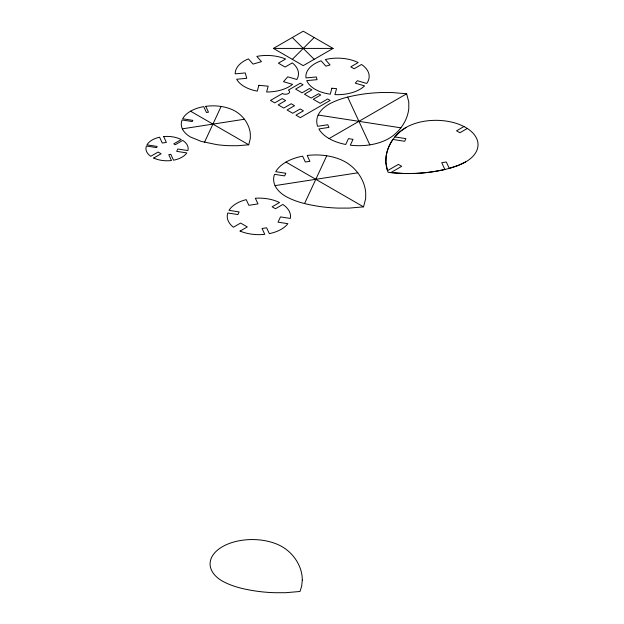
<?xml version="1.0" encoding="UTF-8"?>
<svg xmlns="http://www.w3.org/2000/svg" width="624" height="624" viewBox="0 0 624 624"><rect width="100%" height="100%" fill="white"/><g stroke="black" fill="none" stroke-linecap="round" stroke-linejoin="round"><path stroke-width="0.94" d="M205.756 106.314L208.486 112.187L206.443 112.507L203.72 106.634A31.652 18.275 0 0 0 182.66 118.771L192.824 120.37L192.278 121.547L182.099 119.972A31.652 18.275 0 0 0 190.546 137.03L201.302 141.422L216.856 144.651A76.424 44.125 0 0 0 229.78 145.712L238.001 145.704L248.719 144.776L250.318 138.59L250.333 133.84A76.424 44.125 0 0 0 248.5 126.383C245.926 120.042 241.207 114.629 235.303 111.197A31.652 18.275 0 0 0 205.78 106.306M363.535 206.864L365.672 198.619L365.687 192.286A101.907 58.835 0 0 0 363.238 182.333C359.814 173.885 353.519 166.67 345.641 162.084A42.19 24.359 0 0 0 307.187 155.462L309.902 161.312L305.339 162.014L302.624 156.172A42.19 24.359 0 0 0 275.73 171.701L285.854 173.261L284.638 175.898L274.513 174.33A42.19 24.359 0 0 0 285.979 196.537C296.759 202.433 309.005 204.937 321.048 206.692A101.907 58.835 0 0 0 338.286 208.104L349.253 208.096L363.535 206.864L285.979 162.084M204.485 142.303L221.114 106.462M304.559 203.557L326.734 155.782M292.328 59.342L314.168 37.502M406.006 127.468C398.447 131.867 392.348 138.684 388.838 146.695A101.852 58.804 0 0 0 386.131 156.25L385.858 162.435L387.496 170.672L398.369 164.393L401.708 166.327L390.835 172.606L405.109 173.55L415.826 173.394A101.852 58.804 0 0 0 432.377 171.826C443.82 170.04 455.434 167.544 465.676 161.912A42.19 24.359 0 0 0 465.676 127.468A42.19 24.359 0 0 0 406.006 127.468L400.202 131.539L394.836 136.937L405.889 138.645L404.664 141.281L392.909 139.464C386.318 148.793 383.534 161.46 388.12 172.247C407.004 174.736 426.325 173.62 444.896 169.478L441.745 162.692L446.316 161.983L449.272 168.363L458.632 165.266L465.676 161.912M273.413 48.422L303.248 31.2L333.083 48.422L303.248 65.645L273.413 48.422L333.083 48.422M153.715 158.028L161.093 153.769L158.114 152.045L150.727 156.304A21.107 12.184 0 0 1 146.414 146.039L156.601 147.615L157.147 146.437L146.975 144.862A21.161 12.215 0 0 1 159.588 137.21L162.295 143.036L166.374 142.405L163.667 136.578M329.09 138.559L406.645 93.787L408.782 102.032L408.798 108.365A101.907 58.835 0 0 1 406.349 118.31C402.925 126.758 396.63 133.973 388.752 138.559A42.19 24.359 0 0 1 350.298 145.181L353.012 139.339L348.449 138.629L345.735 144.472A42.19 24.359 0 0 1 318.841 128.95L328.965 127.382L327.748 124.745L317.624 126.313A42.19 24.359 0 0 1 329.09 104.114C339.869 98.218 352.115 95.706 364.159 93.951A101.907 58.835 0 0 1 381.397 92.539L392.363 92.555L406.645 93.787M240.092 231.083L247.299 226.925L240.622 223.064L233.415 227.222A31.645 18.268 0 0 1 227.783 212.987L237.892 214.547L239.109 211.91L229.008 210.35A31.645 18.268 0 0 1 246.215 199.641L248.851 205.319L257.985 203.908L255.341 198.229A31.645 18.268 0 0 1 279.521 202.535L272.126 206.801L275.465 208.736L282.859 204.461A31.645 18.268 0 0 1 290.324 218.423L280.48 216.895L278.031 222.167L287.875 223.688A31.645 18.268 0 0 1 269.326 233.626L266.62 227.791L262.057 228.501L264.763 234.328A31.645 18.268 0 0 1 240.092 231.083M463.96 126.532L456.542 130.806L459.888 132.74L467.298 128.458M182.356 128.84L244.429 119.239M275.059 185.617L357.817 172.809M318.17 115.034L400.928 127.834M190.546 111.197L248.719 144.776M292.328 37.502L314.168 59.342M347.669 97.087L369.845 144.862M153.668 158.028A21.13 12.199 0 0 0 171.46 160.516L168.776 154.643L170.812 154.323L173.534 160.196A21.13 12.199 0 0 0 186.794 152.911L176.709 151.351L177.801 149.003L187.886 150.563A21.107 12.184 0 0 0 182.715 140.423L175.266 144.721L173.776 143.863L181.217 139.565A21.107 12.184 0 0 0 163.652 136.562M302.297 580.117L301.673 586.17L299.996 591.474L285.714 592.706L274.747 592.714A101.907 58.835 0 0 1 257.517 591.302C245.466 589.547 233.22 587.044 222.44 581.139A42.19 24.359 0 0 1 222.44 546.694A42.19 24.359 0 0 1 282.11 546.694C289.981 551.281 296.283 558.496 299.707 566.943A101.907 58.835 0 0 1 302.149 576.896L302.297 580.117M258.866 85.324L257.267 91.135A31.645 18.268 0 0 1 236.668 79.24L246.737 78.32L245.255 72.938L235.186 73.858A31.645 18.268 0 0 1 248.414 58.867L253.04 64.108L261.464 61.636L256.838 56.386A31.645 18.268 0 0 1 285.613 59.023L278.405 63.18L285.09 67.041L292.297 62.876A31.645 18.268 0 0 1 296.852 79.49L287.773 76.822L283.483 81.682L292.562 84.357A31.645 18.268 0 0 1 266.604 91.993L268.195 86.182L258.866 85.324M331.898 88.226L330.26 94.193A31.645 18.268 0 0 1 306.735 80.605L317.062 79.661L316.321 76.97L305.994 77.914A31.645 18.268 0 0 1 321.095 60.801L325.845 66.175L330.057 64.943L325.307 59.561A31.645 18.268 0 0 1 358.168 62.564L350.774 66.838L354.12 68.765L361.514 64.49A31.645 18.268 0 0 1 366.717 83.468L357.396 80.722L355.251 83.156L364.572 85.901A31.645 18.268 0 0 1 334.924 94.622L336.562 88.655L331.898 88.226M282.415 93.538L270.481 100.425L274.724 102.874L282.181 98.561L285.636 100.565L278.179 104.871L283.733 108.069L291.19 103.763L294.528 105.698L287.071 110.003L292.742 113.272L300.199 108.966L303.42 110.83L295.963 115.136L300.316 117.647L330.151 100.425L327.647 98.974L320.19 103.288L313.264 99.286L320.72 94.981L318.575 93.74L311.119 98.046L304.434 94.193L311.891 89.887L309.504 88.507L302.047 92.812L295.604 89.092L303.061 84.786L300.316 83.203L288.382 90.09A4.22 2.434 0 0 1 288.382 93.538A4.22 2.434 0 0 1 282.415 93.538"/></g></svg>
